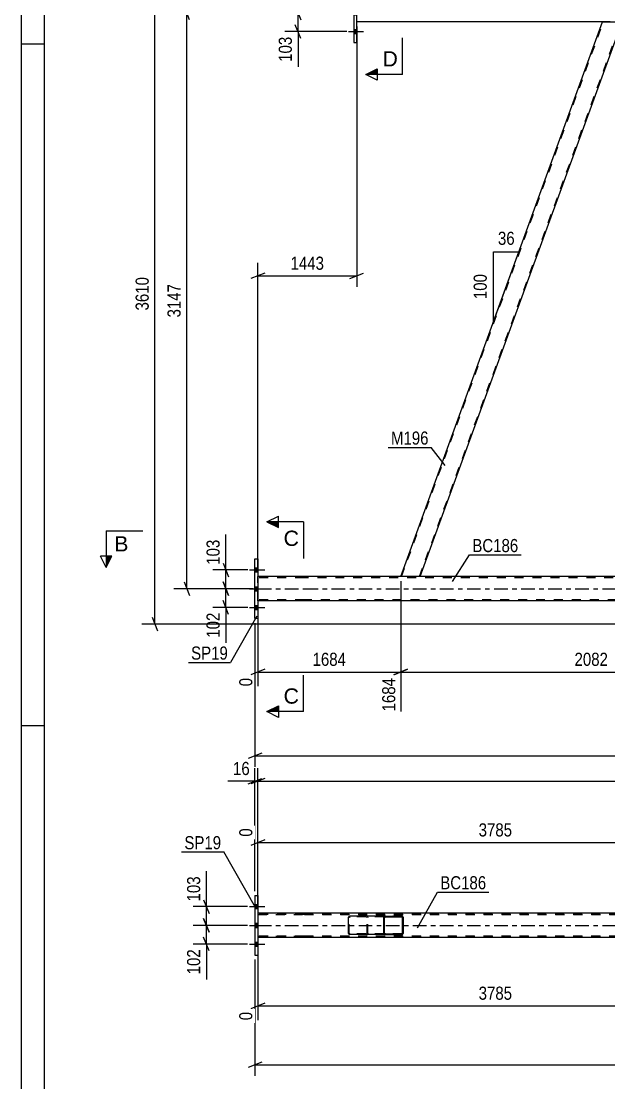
# Model space of a CAD drawing. Header units: millimetres. Extents: x 0 to 841, y 0 to 594.
# Drawn here: x 0 to 128.4, y 220 to 452 of the extents above; entities that cross this region are included whole.
import ezdxf

# ---------------------------------------------------------------- set-up
doc = ezdxf.new("R2010")
doc.units = ezdxf.units.MM
doc.linetypes.add('DXK_LINE_DOT2', pattern=[3.9198, 1.9599, -1.9599])
doc.linetypes.add('DXK_LINE_DOT3', pattern=[5.9187, 2.979, -0.9799, 0.9799, -0.9799])
doc.styles.add('Arial', font='ARIAL.TTF', dxfattribs={"height": 0.2})
doc.styles.add('Arial Narrow', font='ARIALN.TTF', dxfattribs={"height": 0.2})

# ---------------------------------------------------------------- blocks, each defined once
blk = doc.blocks.new('Unknown-318933943-1135')
at = {"color": 5, "linetype": 'Continuous'}
for p, q in [((0, 594), (0, 0)), ((5, 589), (5, 5)), ((5, 447), (0, 447)), ((5, 298), (0, 298))]:
    blk.add_line(p, q, dxfattribs=at)
blk = doc.blocks.new('Bolt-318933943-2737 - 2681')
at = {"linetype": 'Continuous'}
for points in [[(51.72, 258.09), (51.72, 258.97), (51.08, 258.97), (51.08, 258.09)], [(51.72, 258.09), (51.72, 258.97), (51.08, 258.97), (51.08, 258.09)], [(51.72, 258.09), (51.72, 258.97), (51.08, 258.97), (51.08, 258.09)], [(51.72, 253.99), (51.72, 254.87), (51.08, 254.87), (51.08, 253.99)], [(51.72, 253.99), (51.72, 254.87), (51.08, 254.87), (51.08, 253.99)], [(51.72, 249.89), (51.72, 250.77), (51.08, 250.77), (51.08, 249.89)], [(51.72, 249.89), (51.72, 250.77), (51.08, 250.77), (51.08, 249.89)], [(51.72, 249.89), (51.72, 250.77), (51.08, 250.77), (51.08, 249.89)]]:
    blk.add_hatch(color=1, dxfattribs=at).paths.add_polyline_path(points)
at = {"color": 1, "linetype": 'Continuous'}
for p, q in [((49.92, 258.53), (53.24, 258.53)), ((49.92, 258.53), (53.24, 258.53)), ((49.92, 258.53), (53.24, 258.53)), ((51.08, 258.97), (51.72, 258.97)), ((51.08, 258.97), (51.72, 258.97)), ((51.08, 258.97), (51.72, 258.97)), ((51.08, 258.09), (51.72, 258.09)), ((51.08, 258.09), (51.72, 258.09)), ((51.08, 258.09), (51.72, 258.09)), ((49.92, 254.43), (53.24, 254.43)), ((49.92, 254.43), (53.24, 254.43)), ((51.08, 254.87), (51.72, 254.87)), ((51.08, 254.87), (51.72, 254.87)), ((51.08, 253.99), (51.72, 253.99)), ((51.08, 253.99), (51.72, 253.99)), ((51.08, 250.77), (51.72, 250.77)), ((51.08, 250.77), (51.72, 250.77)), ((51.08, 250.77), (51.72, 250.77)), ((49.92, 250.33), (53.24, 250.33)), ((49.92, 250.33), (53.24, 250.33)), ((49.92, 250.33), (53.24, 250.33)), ((51.08, 249.89), (51.72, 249.89)), ((51.08, 249.89), (51.72, 249.89)), ((51.08, 249.89), (51.72, 249.89))]:
    blk.add_line(p, q, dxfattribs=at)
blk = doc.blocks.new('Part-318933943-2757 - 2681')
at = {"color": 2, "linetype": 'Continuous'}
for p, q in [((61.84, 257.07), (51.72, 257.07)), ((154.79, 257.07), (61.94, 257.07)), ((61.84, 251.79), (51.72, 251.79)), ((154.79, 251.79), (61.94, 251.79))]:
    blk.add_line(p, q, dxfattribs=at)
at = {"color": 7, "linetype": 'DXK_LINE_DOT2'}
for p, q in [((51.72, 257.07), (51.72, 251.79)), ((61.84, 256.83), (51.72, 256.83)), ((51.72, 256.83), (61.84, 256.83)), ((726.28, 256.83), (61.94, 256.83)), ((61.94, 256.83), (725.57, 256.83)), ((61.84, 252.03), (51.72, 252.03)), ((51.72, 252.03), (61.84, 252.03)), ((726.28, 252.03), (61.94, 252.03)), ((61.94, 252.03), (725.54, 252.03))]:
    blk.add_line(p, q, dxfattribs=at)
at = {"color": 7, "linetype": 'DXK_LINE_DOT3'}
for p, q in [((51.72, 254.43), (61.84, 254.43)), ((61.94, 254.43), (725.95, 254.43))]:
    blk.add_line(p, q, dxfattribs=at)
blk = doc.blocks.new('Part-318933943-2891 - 2681')
at = {"color": 2, "linetype": 'Continuous'}
for p, q in [((51.08, 260.93), (51.72, 260.93)), ((51.08, 260.93), (51.08, 247.93)), ((51.72, 260.93), (51.72, 247.93)), ((51.08, 247.93), (51.72, 247.93))]:
    blk.add_line(p, q, dxfattribs=at)
blk = doc.blocks.new('Part-318933943-2906 - 2681')
at = {"linetype": 'Continuous'}
h = blk.add_hatch(dxfattribs=at)
h.set_pattern_fill('', scale=0.7, style=0, pattern_type=0)
h.set_pattern_definition([(45, (83.51, 256.228), (-1.57154, 1.57154), [])])
h.paths.add_polyline_path([(83.54, 256.11), (83.51, 256.23), (83.44, 256.33), (83.33, 256.4), (83.2, 256.43), (79.62, 256.43), (79.49, 256.4), (79.38, 256.33), (79.31, 256.23), (79.28, 256.11), (79.28, 252.75), (79.31, 252.62), (79.38, 252.52), (79.49, 252.45), (79.62, 252.43), (83.2, 252.43), (83.33, 252.45), (83.44, 252.52), (83.51, 252.62), (83.54, 252.75)])
h.paths.add_polyline_path([(83.35, 252.68), (83.32, 252.63), (83.26, 252.6), (83.2, 252.59), (79.62, 252.59), (79.55, 252.6), (79.5, 252.63), (79.46, 252.68), (79.45, 252.75), (79.45, 256.11), (79.46, 256.17), (79.5, 256.22), (79.55, 256.25), (79.62, 256.27), (83.2, 256.27), (83.26, 256.25), (83.32, 256.22), (83.35, 256.17), (83.37, 256.11), (83.37, 252.75)])
at = {"color": 2, "linetype": 'Continuous'}
for p, q in [((71.54, 256.11), (71.57, 256.23)), ((71.54, 252.75), (71.54, 256.11)), ((71.75, 256.4), (71.88, 256.43)), ((79.62, 256.43), (71.88, 256.43)), ((79.31, 256.23), (79.28, 256.11)), ((79.28, 252.75), (79.28, 256.11)), ((79.45, 256.11), (79.46, 256.17)), ((79.45, 252.75), (79.45, 256.11)), ((79.46, 256.17), (79.5, 256.22)), ((79.62, 256.43), (79.49, 256.4)), ((79.5, 256.22), (79.55, 256.25)), ((79.55, 256.25), (79.62, 256.27)), ((79.62, 256.43), (83.2, 256.43)), ((79.62, 256.27), (83.2, 256.27)), ((83.33, 256.4), (83.2, 256.43)), ((83.2, 256.27), (83.26, 256.25)), ((83.26, 256.25), (83.32, 256.22)), ((83.32, 256.22), (83.35, 256.17)), ((83.35, 256.17), (83.37, 256.11)), ((83.37, 252.75), (83.37, 256.11)), ((83.54, 256.11), (83.51, 256.23)), ((83.54, 252.75), (83.54, 256.11)), ((71.57, 252.62), (71.54, 252.75)), ((71.88, 252.43), (71.75, 252.45)), ((79.62, 252.43), (71.88, 252.43)), ((79.28, 252.75), (79.31, 252.62)), ((79.46, 252.68), (79.45, 252.75)), ((79.5, 252.63), (79.46, 252.68)), ((79.49, 252.45), (79.62, 252.43)), ((79.55, 252.6), (79.5, 252.63)), ((79.62, 252.59), (79.55, 252.6)), ((79.62, 252.59), (83.2, 252.59)), ((79.62, 252.43), (83.2, 252.43)), ((83.26, 252.6), (83.2, 252.59)), ((83.2, 252.43), (83.33, 252.45)), ((83.32, 252.63), (83.26, 252.6)), ((83.35, 252.68), (83.32, 252.63)), ((83.37, 252.75), (83.35, 252.68)), ((83.51, 252.62), (83.54, 252.75))]:
    blk.add_line(p, q, dxfattribs=at)
at = {"color": 7, "linetype": 'DXK_LINE_DOT2'}
for p, q in [((71.73, 256.17), (71.71, 256.11)), ((71.71, 252.75), (71.71, 256.11)), ((71.76, 256.22), (71.73, 256.17)), ((71.82, 256.25), (71.76, 256.22)), ((71.88, 256.27), (71.82, 256.25)), ((83.2, 256.27), (71.88, 256.27)), ((75.46, 256.43), (75.59, 256.4)), ((75.52, 256.25), (75.46, 256.27)), ((75.58, 256.22), (75.52, 256.25)), ((75.62, 256.17), (75.58, 256.22)), ((75.63, 256.11), (75.62, 256.17)), ((75.63, 252.75), (75.63, 256.11)), ((75.77, 256.23), (75.8, 256.11)), ((75.8, 252.75), (75.8, 256.11)), ((83.2, 256.43), (79.62, 256.43)), ((71.71, 252.75), (71.73, 252.68)), ((71.73, 252.68), (71.76, 252.63)), ((71.76, 252.63), (71.82, 252.6)), ((71.82, 252.6), (71.88, 252.59)), ((83.2, 252.59), (71.88, 252.59)), ((75.46, 252.59), (75.52, 252.6)), ((75.59, 252.45), (75.46, 252.43)), ((75.52, 252.6), (75.58, 252.63)), ((75.58, 252.63), (75.62, 252.68)), ((75.62, 252.68), (75.63, 252.75)), ((75.8, 252.75), (75.77, 252.62)), ((83.2, 252.43), (79.62, 252.43))]:
    blk.add_line(p, q, dxfattribs=at)
at = {"color": 2, "linetype": 'Continuous'}
for centre, start, end in [((71.87, 256.09), 110.7583, 155.68), ((79.61, 256.09), 110.7583, 155.68), ((83.21, 256.09), 24.32, 69.2417), ((71.87, 252.76), 204.32, 249.2417), ((79.61, 252.76), 204.32, 249.2417), ((83.21, 252.76), 290.7583, 335.68)]:
    blk.add_arc(centre, 0.331, start, end, dxfattribs=at)
at = {"color": 7, "linetype": 'DXK_LINE_DOT2'}
for centre, start, end in [((75.47, 256.09), 24.32, 69.2417), ((75.47, 252.76), 290.7583, 335.68)]:
    blk.add_arc(centre, 0.331, start, end, dxfattribs=at)
blk = doc.blocks.new('Bolt-318933943-5173 - 4933')
at = {"linetype": 'Continuous'}
for points in [[(51.72, 331.66), (51.72, 332.54), (51.08, 332.54), (51.08, 331.66)], [(51.72, 331.66), (51.72, 332.54), (51.08, 332.54), (51.08, 331.66)], [(51.72, 331.66), (51.72, 332.54), (51.08, 332.54), (51.08, 331.66)], [(51.72, 327.56), (51.72, 328.44), (51.08, 328.44), (51.08, 327.56)], [(51.72, 327.56), (51.72, 328.44), (51.08, 328.44), (51.08, 327.56)], [(51.72, 323.46), (51.72, 324.34), (51.08, 324.34), (51.08, 323.46)], [(51.72, 323.46), (51.72, 324.34), (51.08, 324.34), (51.08, 323.46)], [(51.72, 323.46), (51.72, 324.34), (51.08, 324.34), (51.08, 323.46)]]:
    blk.add_hatch(color=1, dxfattribs=at).paths.add_polyline_path(points)
at = {"color": 1, "linetype": 'Continuous'}
for p, q in [((49.92, 332.1), (53.24, 332.1)), ((49.92, 332.1), (53.24, 332.1)), ((49.92, 332.1), (53.24, 332.1)), ((51.08, 332.54), (51.72, 332.54)), ((51.08, 332.54), (51.72, 332.54)), ((51.08, 332.54), (51.72, 332.54)), ((51.08, 331.66), (51.72, 331.66)), ((51.08, 331.66), (51.72, 331.66)), ((51.08, 331.66), (51.72, 331.66)), ((49.92, 328), (53.24, 328)), ((49.92, 328), (53.24, 328)), ((51.08, 328.44), (51.72, 328.44)), ((51.08, 328.44), (51.72, 328.44)), ((51.08, 327.56), (51.72, 327.56)), ((51.08, 327.56), (51.72, 327.56)), ((49.92, 323.9), (53.24, 323.9)), ((49.92, 323.9), (53.24, 323.9)), ((49.92, 323.9), (53.24, 323.9)), ((51.08, 324.34), (51.72, 324.34)), ((51.08, 324.34), (51.72, 324.34)), ((51.08, 324.34), (51.72, 324.34)), ((51.08, 323.46), (51.72, 323.46)), ((51.08, 323.46), (51.72, 323.46)), ((51.08, 323.46), (51.72, 323.46))]:
    blk.add_line(p, q, dxfattribs=at)
blk = doc.blocks.new('Part-318933943-5037 - 4933')
at = {"color": 2, "linetype": 'Continuous'}
for p, q in [((51.08, 334.5), (51.72, 334.5)), ((51.08, 321.5), (51.08, 334.5)), ((51.72, 334.5), (51.72, 321.5)), ((51.72, 321.5), (51.08, 321.5))]:
    blk.add_line(p, q, dxfattribs=at)
blk = doc.blocks.new('Bolt-318933943-5090 - 4933')
at = {"linetype": 'Continuous'}
for points in [[(73.34, 457.52), (73.34, 458.4), (72.7, 458.4), (72.7, 457.52)], [(73.34, 457.52), (73.34, 458.4), (72.7, 458.4), (72.7, 457.52)], [(73.34, 457.52), (73.34, 458.4), (72.7, 458.4), (72.7, 457.52)], [(73.34, 453.42), (73.34, 454.3), (72.7, 454.3), (72.7, 453.42)], [(73.34, 453.42), (73.34, 454.3), (72.7, 454.3), (72.7, 453.42)], [(73.34, 449.32), (73.34, 450.2), (72.7, 450.2), (72.7, 449.32)], [(73.34, 449.32), (73.34, 450.2), (72.7, 450.2), (72.7, 449.32)], [(73.34, 449.32), (73.34, 450.2), (72.7, 450.2), (72.7, 449.32)]]:
    blk.add_hatch(color=1, dxfattribs=at).paths.add_polyline_path(points)
at = {"color": 1, "linetype": 'Continuous'}
for p, q in [((71.54, 457.96), (74.86, 457.96)), ((71.54, 457.96), (74.86, 457.96)), ((71.54, 457.96), (74.86, 457.96)), ((72.7, 458.4), (73.34, 458.4)), ((72.7, 458.4), (73.34, 458.4)), ((72.7, 458.4), (73.34, 458.4)), ((72.7, 457.52), (73.34, 457.52)), ((72.7, 457.52), (73.34, 457.52)), ((72.7, 457.52), (73.34, 457.52)), ((71.54, 453.86), (74.86, 453.86)), ((71.54, 453.86), (74.86, 453.86)), ((72.7, 454.3), (73.34, 454.3)), ((72.7, 454.3), (73.34, 454.3)), ((72.7, 453.42), (73.34, 453.42)), ((72.7, 453.42), (73.34, 453.42)), ((72.7, 450.2), (73.34, 450.2)), ((72.7, 450.2), (73.34, 450.2)), ((72.7, 450.2), (73.34, 450.2)), ((71.54, 449.76), (74.86, 449.76)), ((71.54, 449.76), (74.86, 449.76)), ((71.54, 449.76), (74.86, 449.76)), ((72.7, 449.32), (73.34, 449.32)), ((72.7, 449.32), (73.34, 449.32)), ((72.7, 449.32), (73.34, 449.32))]:
    blk.add_line(p, q, dxfattribs=at)
blk = doc.blocks.new('Part-318933943-5134 - 4933')
at = {"color": 2, "linetype": 'Continuous'}
for p, q in [((73.34, 460.36), (72.7, 460.36)), ((72.7, 460.36), (72.7, 447.36)), ((73.34, 447.36), (73.34, 460.36)), ((72.7, 447.36), (73.34, 447.36))]:
    blk.add_line(p, q, dxfattribs=at)
blk = doc.blocks.new('Part-318933943-5313 - 4933')
at = {"color": 7, "linetype": 'DXK_LINE_DOT2'}
for p, q in [((73.34, 451.86), (73.34, 455.86)), ((132.67, 451.86), (127.09, 451.86))]:
    blk.add_line(p, q, dxfattribs=at)
at = {"color": 2, "linetype": 'Continuous'}
blk.add_line((127.09, 451.86), (73.34, 451.86), dxfattribs=at)
blk = doc.blocks.new('Part-318933943-5370 - 4933')
at = {"color": 2, "linetype": 'Continuous'}
for p, q in [((82.97, 330.64), (127.09, 451.86)), ((127.09, 451.86), (131.35, 451.86)), ((87.23, 330.64), (129.82, 447.66))]:
    blk.add_line(p, q, dxfattribs=at)
at = {"color": 7, "linetype": 'DXK_LINE_DOT2'}
for p, q in [((83.14, 330.64), (127.26, 451.86)), ((87.06, 330.64), (131.18, 451.86)), ((129.82, 447.66), (131.35, 451.86)), ((87.23, 330.64), (82.97, 330.64))]:
    blk.add_line(p, q, dxfattribs=at)
blk = doc.blocks.new('Part-318933943-5375 - 4933')
at = {"color": 2, "linetype": 'Continuous'}
for p, q in [((61.84, 330.64), (51.72, 330.64)), ((161.62, 330.64), (61.94, 330.64)), ((61.84, 325.36), (51.72, 325.36)), ((161.62, 325.36), (61.94, 325.36))]:
    blk.add_line(p, q, dxfattribs=at)
at = {"color": 7, "linetype": 'DXK_LINE_DOT2'}
for p, q in [((51.72, 325.36), (51.72, 330.64)), ((61.84, 330.4), (51.72, 330.4)), ((737, 330.4), (61.94, 330.4)), ((61.84, 325.6), (51.72, 325.6)), ((737.75, 325.6), (61.94, 325.6))]:
    blk.add_line(p, q, dxfattribs=at)
at = {"color": 7, "linetype": 'DXK_LINE_DOT3'}
for p, q in [((51.72, 328), (61.84, 328)), ((61.94, 328), (737.37, 328))]:
    blk.add_line(p, q, dxfattribs=at)
blk = doc.blocks.new('StraightDimension-318933943-31894 - 2681')
at = {"color": 7, "linetype": 'Continuous'}
for p, q in [((39.87, 255.93), (41.07, 252.93)), ((49.47, 254.43), (37.62, 254.43)), ((40.47, 250.33), (40.47, 254.43)), ((41.07, 248.83), (39.87, 251.83)), ((49.47, 250.33), (37.62, 250.33))]:
    blk.add_line(p, q, dxfattribs=at)
at = {"color": 0}
blk.add_wipeout([(39.72, 249.8), (35.52, 249.8), (35.52, 243.12), (39.72, 243.12)], dxfattribs=at)
at = {"color": 7, "linetype": 'Continuous'}
blk.add_line((40.47, 250.33), (40.47, 242.59), dxfattribs=at)
blk.add_line((40.47, 250.33), (40.47, 242.59), dxfattribs=at)
at = {"color": 3, "style": 'Arial Narrow'}
blk.add_text('102', height=2.863, rotation=90.0002, dxfattribs=at).set_placement((39.12, 243.72))
blk = doc.blocks.new('StraightDimension-318933943-29983 - 2681')
at = {"color": 7, "linetype": 'Continuous'}
for p, q in [((51.08, 246.93), (51.08, 221.53)), ((52.58, 224.53), (49.58, 223.33)), ((51.08, 223.93), (727.59, 223.93))]:
    blk.add_line(p, q, dxfattribs=at)
blk = doc.blocks.new('StraightDimension-318933943-29960 - 2681')
at = {"color": 7, "linetype": 'Continuous'}
for p, q in [((51.08, 261.93), (51.08, 288.78)), ((51.72, 261.93), (51.72, 288.78)), ((49.58, 285.33), (52.58, 286.53)), ((53.22, 286.53), (50.22, 285.33)), ((51.08, 285.93), (51.72, 285.93))]:
    blk.add_line(p, q, dxfattribs=at)
at = {"color": 0}
blk.add_wipeout([(50.56, 286.68), (50.56, 290.88), (45.7, 290.88), (45.7, 286.68)], dxfattribs=at)
at = {"color": 7, "linetype": 'Continuous'}
blk.add_line((51.08, 285.93), (45.18, 285.93), dxfattribs=at)
blk.add_line((51.08, 285.93), (45.18, 285.93), dxfattribs=at)
at = {"color": 3, "style": 'Arial Narrow'}
blk.add_text('16', height=2.863, dxfattribs=at).set_placement((46.3, 287.28))
blk = doc.blocks.new('StraightDimension-318933943-29911 - 2681')
at = {"color": 7, "linetype": 'Continuous'}
for p, q in [((155.59, 266.47), (155.59, 281.12)), ((51.72, 258.07), (51.72, 275.64)), ((53.22, 273.11), (50.22, 271.91)), ((51.72, 272.51), (155.59, 272.51)), ((154.09, 271.91), (157.09, 273.11))]:
    blk.add_line(p, q, dxfattribs=at)
at = {"color": 0, "linetype": 'Continuous'}
for points in [[(154.99, 281.72), (150.79, 281.72), (150.79, 273.21), (154.99, 273.21)], [(51.12, 276.24), (46.92, 276.24), (46.92, 273.21), (51.12, 273.21)]]:
    blk.add_wipeout(points, dxfattribs=at)
at = {"color": 0}
blk.add_wipeout([(107.91, 273.26), (107.91, 277.46), (99.4, 277.46), (99.4, 273.26)], dxfattribs=at)
at = {"color": 3, "linetype": 'Continuous', "style": 'Arial Narrow'}
for s, height, p in [('3785', 2.863, (154.39, 273.81)), ('0', 2.86, (50.52, 273.81))]:
    blk.add_text(s, height=height, rotation=90.0002, dxfattribs=at).set_placement(p)
at = {"color": 3, "style": 'Arial Narrow'}
blk.add_text('3785', height=2.863, dxfattribs=at).set_placement((100, 273.86))
blk = doc.blocks.new('StraightDimension-318933943-29936 - 2681')
at = {"color": 7, "linetype": 'Continuous'}
for p, q in [((51.72, 250.79), (51.72, 233.69)), ((155.59, 242.39), (155.59, 228.21)), ((53.22, 237.42), (50.22, 236.22)), ((51.72, 236.82), (155.59, 236.82)), ((154.09, 236.22), (157.09, 237.42))]:
    blk.add_line(p, q, dxfattribs=at)
at = {"color": 0}
blk.add_wipeout([(107.91, 237.57), (107.91, 241.77), (99.4, 241.77), (99.4, 237.57)], dxfattribs=at)
at = {"color": 0, "linetype": 'Continuous'}
for points in [[(51.12, 236.12), (46.92, 236.12), (46.92, 233.09), (51.12, 233.09)], [(154.99, 236.12), (150.79, 236.12), (150.79, 227.61), (154.99, 227.61)]]:
    blk.add_wipeout(points, dxfattribs=at)
at = {"color": 3, "style": 'Arial Narrow'}
blk.add_text('3785', height=2.863, dxfattribs=at).set_placement((100, 238.17))
at = {"color": 3, "linetype": 'Continuous', "style": 'Arial Narrow'}
for s, height, p in [('0', 2.86, (50.52, 233.69)), ('3785', 2.863, (154.39, 228.21))]:
    blk.add_text(s, height=height, rotation=90.0002, dxfattribs=at).set_placement(p)
blk = doc.blocks.new('StraightDimension-318933943-29959 - 2681')
at = {"color": 7, "linetype": 'Continuous'}
for p, q in [((51.72, 261.93), (51.72, 288.78)), ((53.22, 286.53), (50.22, 285.33)), ((51.72, 285.93), (726.95, 285.93))]:
    blk.add_line(p, q, dxfattribs=at)
blk = doc.blocks.new('StraightDimension-318933943-31893 - 2681')
at = {"color": 7, "linetype": 'Continuous'}
for p, q in [((39.87, 260.03), (41.07, 257.03)), ((49.47, 258.53), (37.62, 258.53)), ((40.47, 254.43), (40.47, 258.53)), ((41.07, 252.93), (39.87, 255.93)), ((49.47, 254.43), (37.62, 254.43))]:
    blk.add_line(p, q, dxfattribs=at)
at = {"color": 0}
blk.add_wipeout([(39.72, 265.73), (35.52, 265.73), (35.52, 259.05), (39.72, 259.05)], dxfattribs=at)
at = {"color": 7, "linetype": 'Continuous'}
blk.add_line((40.47, 258.53), (40.47, 266.26), dxfattribs=at)
blk.add_line((40.47, 258.53), (40.47, 266.26), dxfattribs=at)
at = {"color": 3, "style": 'Arial Narrow'}
blk.add_text('103', height=2.863, rotation=90.0002, dxfattribs=at).set_placement((39.12, 259.65))
blk = doc.blocks.new('AngleDimension-318933943-29695 - 4933')
at = {"color": 7, "linetype": 'Continuous'}
for p, q in [((103.27, 401.65), (108.81, 401.65)), ((103.27, 386.43), (108.81, 401.65)), ((103.27, 386.43), (103.27, 401.65)), ((104.12, 388.76), (108.81, 401.65))]:
    blk.add_line(p, q, dxfattribs=at)
at = {"color": 0}
for points in [[(108.47, 402.55), (108.47, 406.75), (103.62, 406.75), (103.62, 402.55)], [(102.37, 397.38), (98.17, 397.38), (98.17, 390.69), (102.37, 390.69)]]:
    blk.add_wipeout(points, dxfattribs=at)
at = {"color": 3, "style": 'Arial Narrow'}
blk.add_text('36', height=2.863, dxfattribs=at).set_placement((104.22, 403.15))
blk.add_text('100', height=2.863, rotation=90.0002, dxfattribs=at).set_placement((101.77, 391.29))
blk = doc.blocks.new('StraightDimension-318933943-28789 - 4933')
at = {"color": 7, "linetype": 'Continuous'}
for p, q in [((44.12, 329.5), (45.32, 326.5)), ((49.54, 328), (41.87, 328)), ((44.72, 323.9), (44.72, 328)), ((45.32, 322.4), (44.12, 325.4)), ((49.54, 323.9), (41.87, 323.9))]:
    blk.add_line(p, q, dxfattribs=at)
at = {"color": 0}
blk.add_wipeout([(43.97, 323.38), (39.77, 323.38), (39.77, 316.69), (43.97, 316.69)], dxfattribs=at)
at = {"color": 7, "linetype": 'Continuous'}
blk.add_line((44.72, 323.9), (44.72, 316.17), dxfattribs=at)
blk.add_line((44.72, 323.9), (44.72, 316.17), dxfattribs=at)
at = {"color": 3, "style": 'Arial Narrow'}
blk.add_text('102', height=2.863, rotation=90.0002, dxfattribs=at).set_placement((43.37, 317.29))
blk = doc.blocks.new('StraightDimension-318933943-5406 - 4933')
at = {"color": 7, "linetype": 'Continuous'}
for p, q in [((59.91, 455.36), (61.11, 452.36)), ((71.2, 453.86), (57.66, 453.86)), ((60.51, 449.76), (60.51, 453.86)), ((61.11, 448.26), (59.91, 451.26)), ((71.2, 449.76), (57.66, 449.76))]:
    blk.add_line(p, q, dxfattribs=at)
at = {"color": 0}
blk.add_wipeout([(59.76, 449.24), (55.56, 449.24), (55.56, 442.55), (59.76, 442.55)], dxfattribs=at)
at = {"color": 7, "linetype": 'Continuous'}
blk.add_line((60.51, 449.76), (60.51, 442.03), dxfattribs=at)
blk.add_line((60.51, 449.76), (60.51, 442.03), dxfattribs=at)
at = {"color": 3, "style": 'Arial Narrow'}
blk.add_text('103', height=2.863, rotation=90.0002, dxfattribs=at).set_placement((59.16, 443.15))
blk = doc.blocks.new('StraightDimension-318933943-28788 - 4933')
at = {"color": 7, "linetype": 'Continuous'}
for p, q in [((49.54, 332.1), (41.87, 332.1)), ((44.12, 333.6), (45.32, 330.6)), ((44.72, 328), (44.72, 332.1)), ((45.32, 326.5), (44.12, 329.5)), ((49.54, 328), (41.87, 328))]:
    blk.add_line(p, q, dxfattribs=at)
at = {"color": 0}
blk.add_wipeout([(43.97, 339.31), (39.77, 339.31), (39.77, 332.63), (43.97, 332.63)], dxfattribs=at)
at = {"color": 7, "linetype": 'Continuous'}
blk.add_line((44.72, 332.1), (44.72, 339.84), dxfattribs=at)
blk.add_line((44.72, 332.1), (44.72, 339.84), dxfattribs=at)
at = {"color": 3, "style": 'Arial Narrow'}
blk.add_text('103', height=2.863, rotation=90.0002, dxfattribs=at).set_placement((43.37, 333.23))
blk = doc.blocks.new('StraightDimension-318933943-5471 - 4933')
at = {"color": 7, "linetype": 'Continuous'}
for p, q in [((73.34, 450.86), (73.34, 393.96)), ((51.72, 331.64), (51.72, 399.21)), ((53.22, 396.96), (50.22, 395.76)), ((71.84, 395.76), (74.84, 396.96)), ((51.72, 396.36), (73.34, 396.36))]:
    blk.add_line(p, q, dxfattribs=at)
at = {"color": 0}
blk.add_wipeout([(66.79, 397.11), (66.79, 401.31), (58.28, 401.31), (58.28, 397.11)], dxfattribs=at)
at = {"color": 3, "style": 'Arial Narrow'}
blk.add_text('1443', height=2.863, dxfattribs=at).set_placement((58.88, 397.71))
blk = doc.blocks.new('StraightDimension-318933943-5526 - 4933')
at = {"color": 7, "linetype": 'Continuous'}
for p, q in [((36.79, 452.36), (35.59, 455.36)), ((72.34, 453.86), (33.34, 453.86)), ((36.19, 328), (36.19, 453.86)), ((35.59, 329.5), (36.79, 326.5)), ((50.72, 328), (33.34, 328))]:
    blk.add_line(p, q, dxfattribs=at)
at = {"color": 0}
blk.add_wipeout([(35.44, 395.19), (31.24, 395.19), (31.24, 386.68), (35.44, 386.68)], dxfattribs=at)
at = {"color": 3, "style": 'Arial Narrow'}
blk.add_text('3147', height=2.863, rotation=90.0002, dxfattribs=at).set_placement((34.84, 387.28))
blk = doc.blocks.new('StraightDimension-318933943-28770 - 4933')
at = {"color": 7, "linetype": 'Continuous'}
for p, q in [((74.46, 464.66), (26.37, 464.66)), ((29.82, 463.16), (28.62, 466.16)), ((29.22, 320.27), (29.22, 464.66)), ((160.62, 320.27), (26.37, 320.27)), ((28.62, 321.77), (29.82, 318.77))]:
    blk.add_line(p, q, dxfattribs=at)
at = {"color": 0}
blk.add_wipeout([(28.47, 396.72), (24.27, 396.72), (24.27, 388.21), (28.47, 388.21)], dxfattribs=at)
at = {"color": 3, "style": 'Arial Narrow'}
blk.add_text('3610', height=2.863, rotation=90.0002, dxfattribs=at).set_placement((27.87, 388.81))
blk = doc.blocks.new('StraightDimension-318933943-29399 - 4933')
at = {"color": 7, "linetype": 'Continuous'}
for p, q in [((82.97, 329.64), (82.97, 301.18)), ((166.26, 329.64), (166.26, 301.18)), ((84.47, 310.39), (81.47, 309.19)), ((82.97, 309.79), (166.26, 309.79)), ((164.76, 309.19), (167.76, 310.39))]:
    blk.add_line(p, q, dxfattribs=at)
at = {"color": 0}
blk.add_wipeout([(128.87, 310.54), (128.87, 314.74), (120.36, 314.74), (120.36, 310.54)], dxfattribs=at)
at = {"color": 0, "linetype": 'Continuous'}
blk.add_wipeout([(165.66, 309.09), (161.46, 309.09), (161.46, 300.58), (165.66, 300.58)], dxfattribs=at)
at = {"color": 3, "style": 'Arial Narrow'}
blk.add_text('2082', height=2.863, dxfattribs=at).set_placement((120.96, 311.14))
at = {"color": 3, "linetype": 'Continuous', "style": 'Arial Narrow'}
blk.add_text('3766', height=2.863, rotation=90.0002, dxfattribs=at).set_placement((165.06, 301.18))
blk = doc.blocks.new('StraightDimension-318933943-29400 - 4933')
at = {"color": 7, "linetype": 'Continuous'}
for p, q in [((82.97, 329.64), (82.97, 301.18)), ((51.72, 324.36), (51.72, 306.67)), ((53.22, 310.39), (50.22, 309.19)), ((51.72, 309.79), (82.97, 309.79)), ((81.47, 309.19), (84.47, 310.39))]:
    blk.add_line(p, q, dxfattribs=at)
at = {"color": 0}
blk.add_wipeout([(71.6, 310.54), (71.6, 314.74), (63.09, 314.74), (63.09, 310.54)], dxfattribs=at)
at = {"color": 0, "linetype": 'Continuous'}
for points in [[(51.12, 309.09), (46.92, 309.09), (46.92, 306.07), (51.12, 306.07)], [(82.37, 309.09), (78.17, 309.09), (78.17, 300.58), (82.37, 300.58)]]:
    blk.add_wipeout(points, dxfattribs=at)
at = {"color": 3, "style": 'Arial Narrow'}
blk.add_text('1684', height=2.863, dxfattribs=at).set_placement((63.69, 311.14))
at = {"color": 3, "linetype": 'Continuous', "style": 'Arial Narrow'}
for s, height, p in [('0', 2.86, (50.52, 306.67)), ('1684', 2.863, (81.77, 301.18))]:
    blk.add_text(s, height=height, rotation=90.0002, dxfattribs=at).set_placement(p)
blk = doc.blocks.new('StraightDimension-318933943-29684 - 4933')
at = {"color": 7, "linetype": 'Continuous'}
for p, q in [((51.08, 320.5), (51.08, 289.07)), ((52.58, 292.07), (49.58, 290.87)), ((51.08, 291.47), (790.15, 291.47))]:
    blk.add_line(p, q, dxfattribs=at)
blk = doc.blocks.new('Mark-318933943-2753 - 2681')
at = {"color": 0}
blk.add_wipeout([(101.66, 262.31), (101.66, 265.31), (91.61, 265.31), (91.61, 262.31)], dxfattribs=at)
blk.add_wipeout([(101.66, 262.31), (101.66, 265.31), (91.61, 265.31), (91.61, 262.31)], dxfattribs=at)
at = {"color": 30, "linetype": 'Continuous'}
for p, q in [((86.6, 253.92), (91.01, 261.71)), ((91.01, 261.71), (102.26, 261.71))]:
    blk.add_line(p, q, dxfattribs=at)
at = {"color": 3, "style": 'Arial Narrow'}
blk.add_text('BC186', height=2.863, dxfattribs=at).set_placement((91.61, 262.31))
blk = doc.blocks.new('Mark-318933943-31913 - 2681')
at = {"color": 0}
blk.add_wipeout([(43.71, 271.06), (43.71, 274.06), (35.67, 274.06), (35.67, 271.06)], dxfattribs=at)
blk.add_wipeout([(43.71, 271.06), (43.71, 274.06), (35.67, 274.06), (35.67, 271.06)], dxfattribs=at)
at = {"color": 30, "linetype": 'Continuous'}
for p in [(35.07, 270.46), (51.22, 258.31)]:
    blk.add_line(p, (44.31, 270.46), dxfattribs=at)
at = {"color": 3, "style": 'Arial Narrow'}
blk.add_text('SP19', height=2.863, dxfattribs=at).set_placement((35.67, 271.06))
blk = doc.blocks.new('Mark-318933943-5033 - 4933')
at = {"color": 0}
blk.add_wipeout([(45.17, 312.5), (45.17, 315.5), (37.14, 315.5), (37.14, 312.5)], dxfattribs=at)
blk.add_wipeout([(45.17, 312.5), (45.17, 315.5), (37.14, 315.5), (37.14, 312.5)], dxfattribs=at)
at = {"color": 30, "linetype": 'Continuous'}
for p in [(51.48, 321.98), (36.54, 311.9)]:
    blk.add_line(p, (45.77, 311.9), dxfattribs=at)
at = {"color": 3, "style": 'Arial Narrow'}
blk.add_text('SP19', height=2.863, dxfattribs=at).set_placement((37.14, 312.5))
blk = doc.blocks.new('Mark-318933943-5366 - 4933')
at = {"color": 0}
blk.add_wipeout([(89.05, 359.49), (89.05, 362.49), (80.83, 362.49), (80.83, 359.49)], dxfattribs=at)
blk.add_wipeout([(89.05, 359.49), (89.05, 362.49), (80.83, 362.49), (80.83, 359.49)], dxfattribs=at)
at = {"color": 30, "linetype": 'Continuous'}
for p in [(80.23, 358.89), (92.66, 354.9)]:
    blk.add_line(p, (89.65, 358.89), dxfattribs=at)
at = {"color": 3, "style": 'Arial Narrow'}
blk.add_text('M196', height=2.863, dxfattribs=at).set_placement((80.83, 359.49))
blk = doc.blocks.new('Mark-318933943-5371 - 4933')
at = {"color": 0}
blk.add_wipeout([(108.67, 336), (108.67, 339), (98.62, 339), (98.62, 336)], dxfattribs=at)
blk.add_wipeout([(108.67, 336), (108.67, 339), (98.62, 339), (98.62, 336)], dxfattribs=at)
at = {"color": 30, "linetype": 'Continuous'}
for p, q in [((94.25, 329.59), (98.02, 335.4)), ((98.02, 335.4), (109.27, 335.4))]:
    blk.add_line(p, q, dxfattribs=at)
at = {"color": 3, "style": 'Arial Narrow'}
blk.add_text('BC186', height=2.863, dxfattribs=at).set_placement((98.62, 336))
blk = doc.blocks.new('SectionMark-318933943-6470 - 4933')
at = {"color": 6, "linetype": 'Continuous'}
for p, q in [((18.58, 340.64), (18.58, 332.64)), ((18.58, 332.64), (17.33, 335.14))]:
    blk.add_line(p, q, dxfattribs=at)
at = {"color": 0, "linetype": 'Continuous'}
blk.add_wipeout([(23.44, 336.14), (23.44, 339.64), (20.33, 339.64), (20.33, 336.14)], dxfattribs=at)
at = {"linetype": 'Continuous'}
blk.add_hatch(color=6, dxfattribs=at).paths.add_polyline_path([(18.58, 335.14), (19.83, 335.14), (18.58, 332.64)])
at = {"color": 6, "linetype": 'Continuous'}
for p, q in [((18.58, 340.64), (26.58, 340.64)), ((19.83, 335.14), (17.33, 335.14)), ((18.58, 332.64), (19.83, 335.14))]:
    blk.add_line(p, q, dxfattribs=at)
at = {"color": 3, "linetype": 'Continuous', "style": 'Arial'}
blk.add_text('B', height=3.34, dxfattribs=at).set_placement((20.33, 336.14))
blk = doc.blocks.new('SectionMark-318933943-31116 - 4933')
at = {"color": 6, "linetype": 'Continuous'}
for p, q in [((53.72, 342.6), (56.22, 343.85)), ((61.72, 342.6), (53.72, 342.6)), ((61.72, 301.13), (53.72, 301.13)), ((56.22, 299.88), (53.72, 301.13))]:
    blk.add_line(p, q, dxfattribs=at)
at = {"color": 0, "linetype": 'Continuous'}
for points in [[(60.72, 337.35), (60.72, 340.85), (57.35, 340.85), (57.35, 337.35)], [(60.72, 302.88), (60.72, 306.38), (57.35, 306.38), (57.35, 302.88)]]:
    blk.add_wipeout(points, dxfattribs=at)
at = {"linetype": 'Continuous'}
for points in [[(56.22, 342.6), (56.22, 341.35), (53.72, 342.6)], [(56.22, 302.38), (56.22, 301.13), (53.72, 301.13)]]:
    blk.add_hatch(color=6, dxfattribs=at).paths.add_polyline_path(points)
at = {"color": 6, "linetype": 'Continuous'}
for p, q in [((56.22, 341.35), (56.22, 343.85)), ((53.72, 342.6), (56.22, 341.35)), ((61.72, 342.6), (61.72, 334.6)), ((61.72, 301.13), (61.72, 309.13)), ((53.72, 301.13), (56.22, 302.38)), ((56.22, 302.38), (56.22, 299.88))]:
    blk.add_line(p, q, dxfattribs=at)
at = {"color": 3, "linetype": 'Continuous', "style": 'Arial'}
for p in [(57.35, 337.35), (57.35, 302.88)]:
    blk.add_text('C', height=3.34, dxfattribs=at).set_placement(p)
blk = doc.blocks.new('SectionMark-318933943-31323 - 4933')
at = {"color": 6, "linetype": 'Continuous'}
for p, q in [((75.34, 490.22), (77.84, 491.47)), ((83.34, 490.22), (75.34, 490.22)), ((83.34, 440.38), (75.34, 440.38)), ((77.84, 439.13), (75.34, 440.38))]:
    blk.add_line(p, q, dxfattribs=at)
at = {"color": 0, "linetype": 'Continuous'}
for points in [[(82.34, 484.97), (82.34, 488.47), (78.97, 488.47), (78.97, 484.97)], [(82.34, 442.13), (82.34, 445.63), (78.97, 445.63), (78.97, 442.13)]]:
    blk.add_wipeout(points, dxfattribs=at)
at = {"linetype": 'Continuous'}
for points in [[(77.84, 490.22), (77.84, 488.97), (75.34, 490.22)], [(77.84, 441.63), (77.84, 440.38), (75.34, 440.38)]]:
    blk.add_hatch(color=6, dxfattribs=at).paths.add_polyline_path(points)
at = {"color": 6, "linetype": 'Continuous'}
for p, q in [((75.34, 490.22), (77.84, 488.97)), ((77.84, 488.97), (77.84, 491.47)), ((83.34, 490.22), (83.34, 482.22)), ((83.34, 440.38), (83.34, 448.38)), ((75.34, 440.38), (77.84, 441.63)), ((77.84, 441.63), (77.84, 439.13))]:
    blk.add_line(p, q, dxfattribs=at)
at = {"color": 3, "linetype": 'Continuous', "style": 'Arial'}
for p in [(78.97, 484.97), (78.97, 442.13)]:
    blk.add_text('D', height=3.34, dxfattribs=at).set_placement(p)

msp = doc.modelspace()

# ---------------------------------------------------------------- block references
for name in ['Unknown-318933943-1135', 'Part-318933943-5134 - 4933', 'Bolt-318933943-5090 - 4933', 'Part-318933943-5313 - 4933', 'Part-318933943-5370 - 4933', 'Part-318933943-5037 - 4933', 'Bolt-318933943-5173 - 4933', 'Part-318933943-5375 - 4933', 'Part-318933943-2891 - 2681', 'Bolt-318933943-2737 - 2681', 'Part-318933943-2757 - 2681', 'Part-318933943-2906 - 2681']:
    msp.add_blockref(name, (0, 0))

# ---------------------------------------------------------------- next in the draw order: block references
for name in ['StraightDimension-318933943-5406 - 4933', 'AngleDimension-318933943-29695 - 4933', 'StraightDimension-318933943-28789 - 4933', 'StraightDimension-318933943-29960 - 2681', 'StraightDimension-318933943-31894 - 2681']:
    msp.add_blockref(name, (0, 0))

# ---------------------------------------------------------------- next in the draw order: block references
for name in ['StraightDimension-318933943-28788 - 4933', 'StraightDimension-318933943-29911 - 2681', 'StraightDimension-318933943-29983 - 2681']:
    msp.add_blockref(name, (0, 0))

# ---------------------------------------------------------------- next in the draw order: block references
for name in ['StraightDimension-318933943-5471 - 4933', 'StraightDimension-318933943-29959 - 2681', 'StraightDimension-318933943-29936 - 2681']:
    msp.add_blockref(name, (0, 0))

# ---------------------------------------------------------------- next in the draw order: block references
for name in ['StraightDimension-318933943-5526 - 4933', 'StraightDimension-318933943-31893 - 2681', 'Mark-318933943-2753 - 2681']:
    msp.add_blockref(name, (0, 0))

# ---------------------------------------------------------------- next in the draw order: block references
for name in ['StraightDimension-318933943-28770 - 4933', 'Mark-318933943-31913 - 2681']:
    msp.add_blockref(name, (0, 0))

# ---------------------------------------------------------------- next in the draw order: block references
msp.add_blockref('StraightDimension-318933943-29399 - 4933', (0, 0))

# ---------------------------------------------------------------- next in the draw order: block references
msp.add_blockref('StraightDimension-318933943-29400 - 4933', (0, 0))

# ---------------------------------------------------------------- next in the draw order: block references
msp.add_blockref('StraightDimension-318933943-29684 - 4933', (0, 0))

# ---------------------------------------------------------------- next in the draw order: block references
for name in ['SectionMark-318933943-31323 - 4933', 'Mark-318933943-5366 - 4933', 'Mark-318933943-5371 - 4933', 'Mark-318933943-5033 - 4933']:
    msp.add_blockref(name, (0, 0))

# ---------------------------------------------------------------- next in the draw order: block references
msp.add_blockref('SectionMark-318933943-6470 - 4933', (0, 0))

# ---------------------------------------------------------------- next in the draw order: block references
msp.add_blockref('SectionMark-318933943-31116 - 4933', (0, 0))

doc.saveas('drawing.dxf')
